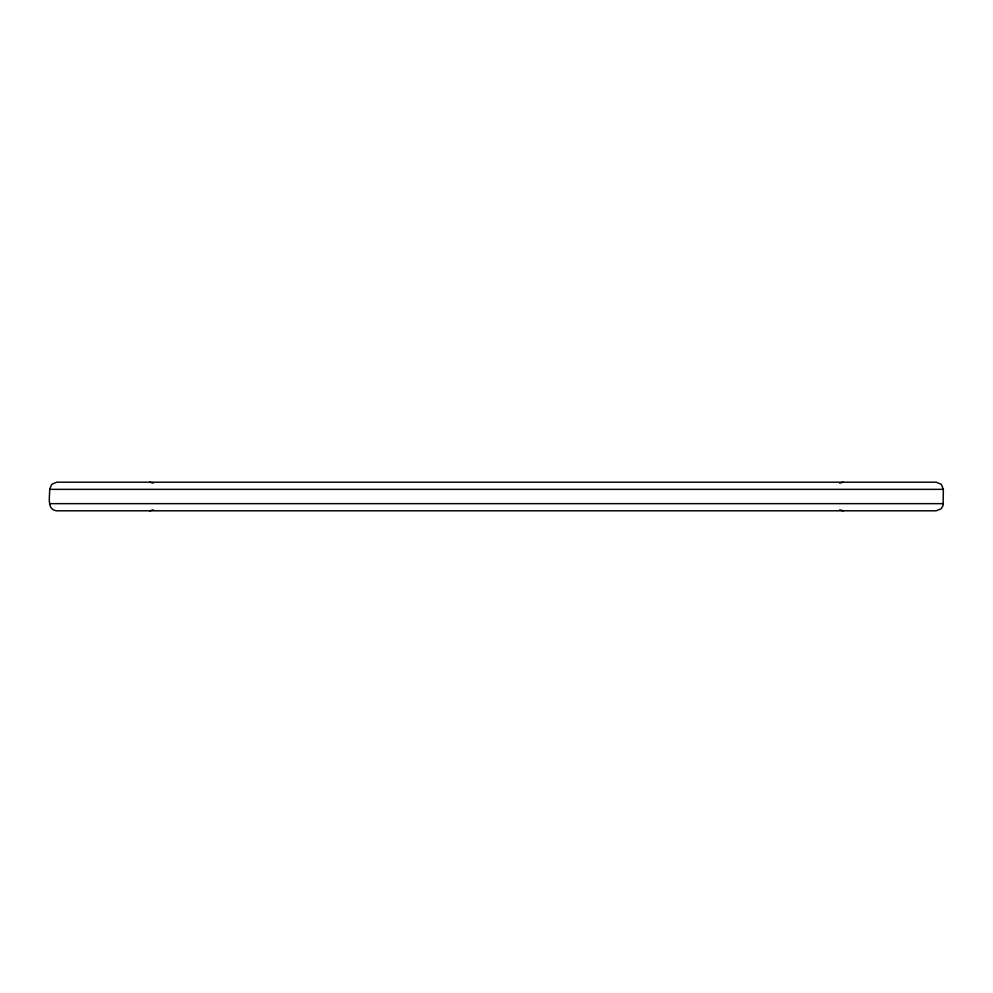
<?xml version="1.0" encoding="UTF-8"?>
<svg xmlns="http://www.w3.org/2000/svg" width="993" height="993" viewBox="0 0 993 993"><rect width="100%" height="100%" fill="white"/><g stroke="black" fill="none" stroke-linecap="round" stroke-linejoin="round"><path stroke-width="1.49" d="M49.65 489.35L51.748 484.299L56.8 482.201L936.2 482.201L941.252 484.299L943.35 489.35L943.102 505.499L941.252 508.701L936.2 510.799L56.8 510.799C46.299 510.03 50.035 495.954 49.65 489.35L943.35 489.35M153.319 509.843L149.744 510.799M839.681 483.157L843.256 482.201M49.65 503.65L943.35 503.65M843.256 510.799L839.681 509.843M149.744 482.201L153.319 483.157"/></g></svg>
